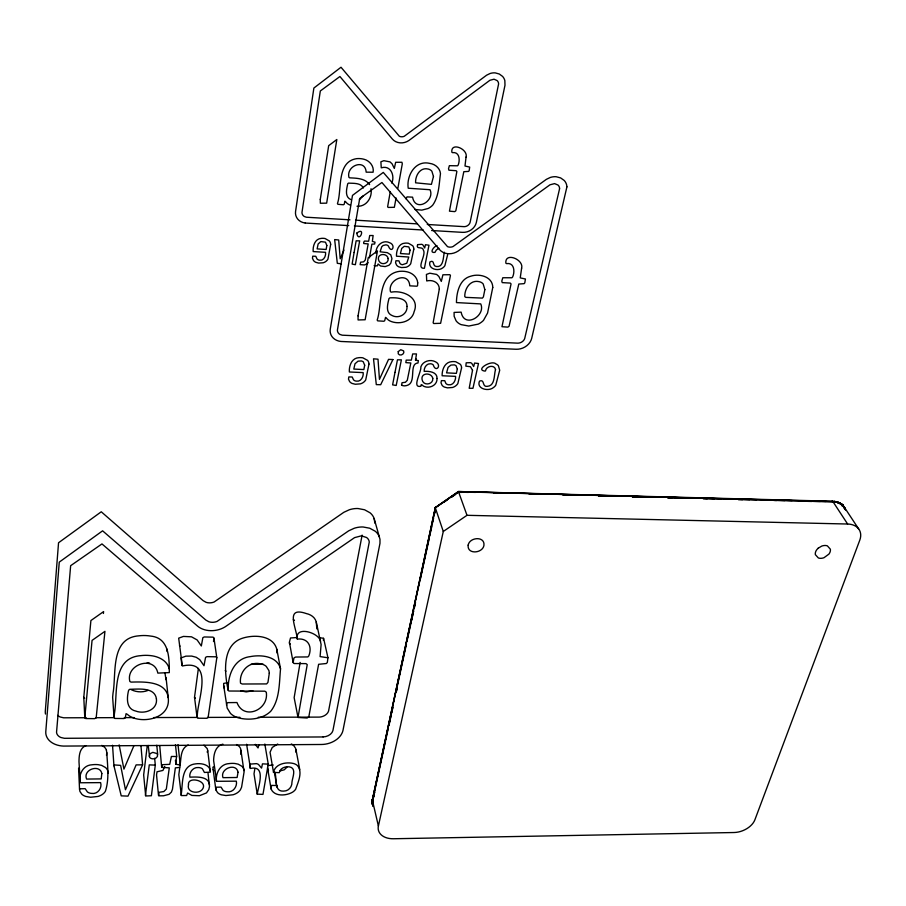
<?xml version="1.0" encoding="UTF-8"?>
<svg xmlns="http://www.w3.org/2000/svg" width="906" height="906" viewBox="0 0 906 906"><rect width="100%" height="100%" fill="white"/><g stroke="black" fill="none" stroke-linecap="round" stroke-linejoin="round"><path stroke-width="1.36" d="M166.058 679.783L164.926 672.909M168.222 697.699C170.724 716.714 147.282 723.294 132.865 717.722A18.845 13.805 -8.1 0 1 127.599 714.528L126.081 713.645L125.266 717.903L123.975 718.537L114.926 718.447L114.054 717.507L112.638 697.235L113.035 693.09C116.478 674.041 110 638.13 138.686 635.842A31.789 23.726 -7.9 0 1 150.589 636.069C169.331 637.824 169.297 657.949 169.309 672.603L157.825 673.101C154.348 654.981 125.458 664.302 129.852 681.482L131.042 682.105C143.363 681.799 166.172 680.802 168.222 697.699L166.058 677.688M436.284 507.19L435.31 507.756L443.283 531.471L378.391 826.023A18.46 12.65 -14.7 0 0 393.351 838.752L733.973 832.523A17.735 11.529 -21.8 0 0 754.902 819.76L859.794 540.123A20.045 14.156 -27.9 0 0 847.62 524.019L832.908 501.562L831.889 501.403M226.602 705.389L226.625 703.305L227.836 702.637L236.976 702.535C243.737 720.814 269.184 709.919 266.273 692.161L264.835 691.176L228.946 691.018L228.233 690.406C224.416 673.396 221.415 643.758 243.793 637.824C255.209 634.608 273.114 635.514 276.817 649.274L280.532 668.855C279.207 682.886 279.875 699.659 270.747 711.255A22.457 16.433 -11.4 0 1 263.487 716.182C255.639 719.579 246.625 719.93 238.391 717.869A21.823 15.968 -11.2 0 1 230.52 713.452L227.18 708.073L223.657 685.468L223.68 683.407L227.451 682.716M113.93 765.785L114.575 764.958L120.623 765.366L125.458 789.738L136.138 764.879L142.604 764.857L127.984 796.125L121.223 795.853L113.93 765.785L112.537 745.264M207.972 772.705L209.49 786.533L208.776 789.59L206.477 792.92L199.411 795.728L191.879 795.423L187.621 793.033L186.625 795.513L181.37 795.57L178.822 774.721L179.716 767.926M106.387 750.1L106.783 752.637C107.474 765.343 109.467 778.933 105.39 791.278A11.937 8.426 -7.2 0 1 102.423 794.369A12.05 8.505 -7.2 0 1 98.018 796.442L90.645 797.235L85.923 796.487A11.812 8.335 -7.1 0 1 81.88 794.279L79.943 791.47L79.524 789.171L80.136 788.798L85.153 788.673L87.372 791.901A6.954 4.915 -7.2 0 0 91.687 793.396C97.791 794.471 102.31 787.88 100.611 782.625L80.249 782.773L78.992 761.72C79.06 755.797 79.434 748.005 86.07 745.593M79.921 782.41C78.629 774.188 83.126 765.06 92.208 764.766A19.026 13.488 -7.2 0 1 98.154 764.675L101.551 765.355L105.481 767.507A12.231 8.686 -7.2 0 1 107.689 770.655L108.086 773.203M373.351 805.876L372.796 804.109M298.006 717.45L307.236 664.585L305.934 663.622L294.122 663.532L293.159 662.569L293.77 658.877L294.156 657.711L295.696 657.043L307.859 656.929L308.833 655.876C312.581 646.137 307.802 637.881 297.327 639.081C296.217 627.178 284.812 606.103 306.33 613.566C310.803 614.472 315.163 617.394 316.262 622.037L321.109 644.551L320.09 656.59L327.949 657.779L327.326 662.445L326.387 663.509L318.618 664.302L308.799 716.873L307.1 718.016L298.006 717.45L294.144 697.643L300.146 662.422M297.327 639.081C294.529 625.287 319.218 632.581 320.554 641.357M406.137 198.901L407.009 196.885L412.57 197.168C415.446 212.853 435.197 200.736 430.01 189.728L408.221 188.221C406.284 175.843 415.31 159.75 429.852 163.42C435.118 164.054 440.022 168.176 440.475 173.646C439.025 184.111 439.036 196.149 432.774 205.062A13.952 12.14 -24.7 0 1 428.13 208.493L421.834 210.124L414.778 209.479M372.853 802.093C370.871 806.261 373.623 791.312 372.615 804.573M203.975 745.208L207.248 748.639L207.757 750.825L207.123 752.093M207.757 750.825L210.328 772.127L204.416 772.467L202.434 768.82A6.478 4.609 -9.8 0 0 198.233 767.541C193.069 766.997 188.89 772.625 189.886 777.144C196.262 776.997 208.55 775.91 209.546 784.924M84.79 717.654L92.061 640.395L104.937 631.346L96.172 717.88L94.598 718.651L85.73 718.56L84.79 717.654L83.782 697.314L90.906 620.542L103.59 611.595L103.409 613.475M178.006 744.653L180.271 765.004L179.83 767.405L175.345 767.88L172.457 789.251L171.381 792.127L169.071 794.324L163.533 795.785L158.788 795.842L158.992 792.32L163.839 791.561L166.33 789.058L169.286 767.858L161.664 767.382L159.762 745.898M158.505 795.479L156.545 774.936L157.032 771.776L162.933 770.44L164.756 766.533M161.664 767.382L162.129 764.698L169.728 764.336L171.393 756.476L176.444 756.476L175.889 764.29L180.271 765.004M277.723 744.019L272.253 747.45L270.056 752.252L273.51 772.399L279.252 772.659C280.033 768.129 285.299 766.182 289.399 766.861C296.953 768.175 292.423 777.427 291.959 782.206C292.162 786.929 288.47 791.187 283.68 791.097C273.453 791.935 277.259 777.824 274.756 772.116M106.512 755.411L106.783 752.637M114.054 717.507L114.462 713.328C117.859 694.019 111.574 657.949 140.509 655.672A32.231 23.862 -8.1 0 1 152.57 655.876C159.728 657.077 167.61 661.267 169.207 668.945M213.952 638.107L216.817 657.767L208.12 717.541L206.794 718.288L197.927 718.22L197.055 717.326L197.338 714.879C197.814 699.602 214.292 658.9 182.333 665.989L178.675 638.164L183.442 636.42L191.506 636.816L197.123 639.93L201.325 645.967L202.865 637.654L204.258 636.963L213.091 637.145L213.952 638.107L213.51 641.527M323.397 640.327L323.499 638.243L319.841 637.779M236.557 744.539L238.822 746.091A11.767 8.437 -10.7 0 1 240.758 749.183L244.088 771.901L241.585 787.212L240.464 789.681A11.642 8.222 -10.7 0 1 237.429 792.727A11.755 8.301 -10.7 0 1 233.046 794.766L225.888 795.536L221.358 794.8A11.529 8.131 -10.6 0 1 217.576 792.625L215.855 789.862L216.194 787.223L221.053 787.11L223.012 790.292A6.784 4.79 -10.7 0 0 227.1 791.765C233.148 792.773 237.519 786.329 236.33 781.165L216.647 781.3L213.623 760.621C213.725 754.052 215.492 745.944 222.887 744.143M295.877 752.15L295.684 748.424L293.612 745.434A11.778 8.426 -12.2 0 0 291.279 743.985M216.341 780.949C215.685 772.795 220.271 763.962 229.218 763.588A18.55 13.148 -10.7 0 1 234.96 763.498L238.21 764.177L241.891 766.283A11.925 8.471 -10.8 0 1 243.839 769.387M246.613 744.256L250.43 768.458C266.341 764.958 258.493 785.898 257.236 794.143L262.966 794.392L268.244 764.143L264.835 744.03M273.51 772.399C275.141 763.758 286.285 761.663 293.623 763.532A11.937 8.46 -12.2 0 1 297.383 765.491C303.023 771.957 298.108 782.127 295.662 789.228A11.54 8.12 -12.1 0 1 292.502 792.206C286.194 795.887 274.405 796.884 271.053 788.922L267.53 767.597M197.055 717.326L194.518 697.269L198.38 668.435M228.233 690.406C227.576 675.751 233.725 658.458 250.328 656.612C261.166 654.506 277.293 656.091 280.532 668.855M154.654 758.311L155.3 765.117L151.393 795.74L145.685 795.989L143.658 774.947L147.248 745.853M149.196 756.329L150.102 753.69L152.797 752.354L157.248 753.645L157.519 756.261C156.217 759.115 151.71 759.806 149.649 757.473L148.21 745.457M145.436 795.525L149.275 764.879L155.3 765.117M372.593 799.171L372.117 801.504L372.864 800.462M181.075 795.219C183.159 784.619 180.328 765.377 195.571 763.871C201.041 763.011 209.626 764.37 210.407 771.131M180.215 764.234C181.189 757.473 180.645 748.209 188.221 745.015M293.159 662.569L289.399 642.15L290.52 637.971L297.1 637.53M240.622 754.154L240.985 750.383M257.236 794.143L254.008 773.86L254.801 769.058M391.777 183.08C395.05 175.775 390.826 164.847 381.256 167.825L380.894 161.8L383.884 160.679L390.022 161.891L392.049 163.771L394.325 168.425L395.662 162.287L401.936 162.276L402.287 163.895L397.881 188.255M369.444 257.938L371.868 244.178L374.631 243.997L375.027 242.185L372.366 241.392L373.125 235.526L369.716 235.515L368.629 241.234L364.439 241.053L363.68 242.4L363.725 243.51L368.176 243.907L365.254 260.033L363.6 261.845L360.588 262.219L360.124 264.631L364.495 264.948L367.224 263.793M390.305 191.551L387.632 206.715L388.108 207.429L394.337 207.315L396.092 197.95M376.081 253.363C375.299 246.104 382.547 239.263 389.569 242.695C396.364 244.948 391.596 254.461 388.38 246.024A4.032 3.477 -21 0 0 385.865 244.869L383.159 245.469L381.732 246.749L380.124 251.777L387.304 252.661L390.78 254.824L391.947 258.686L390.814 263.204L388.957 265.277L385.186 266.579L380.577 266.024L378.085 263.997L377.349 265.866L374.121 265.685M362.117 535.118L328.618 710.802A8.89 6.455 -13.2 0 1 326.602 714.075A8.992 6.523 -13.2 0 1 322.377 716.521A8.89 6.455 -13.2 0 1 318.923 717.11L258.278 717.269M444.416 252.242C442.966 256.998 443.94 267.78 436.148 266.477C432.196 265.979 434.914 259.218 429.886 261.947C427.881 269.082 438.232 271.585 442.785 267.859A7.282 6.183 -23.3 0 0 444.869 265.696L447.643 254.677M258.912 744.721L258.051 747.971L255.243 744.347M435.367 507.315L372.343 799.987A18.143 12.593 -14.7 0 0 373.306 806.453M378.391 826.023L372.355 800.066L435.458 507.235M373.023 797.654L435.412 508.526M373.272 797.495L388.278 728.322M388.776 725.593L390.962 715.887L388.968 725.536M391.46 713.147L392.751 707.586M395.933 692.41L406.454 643.996M406.964 641.255L410.928 623.26M411.437 620.519L413.612 610.825L411.63 620.485M414.121 608.073L415.401 602.524M420.384 579.036L429.116 538.934M429.625 536.171L431.8 526.499M432.309 523.725L433.589 518.198M434.099 515.435L435.378 509.908L434.88 512.683M373.465 797.405L374.654 791.878L373.566 797.371M391.652 713.09L392.842 707.563M396.126 692.365L397.315 686.839L396.228 692.343M414.314 608.051L415.503 602.524M372.4 799.466L372.332 799.896A18.131 12.582 -14.7 0 0 373.295 806.363M133.907 745.717L123.929 769.126L119.15 744.868M343.986 250.113L340.203 258.788L338.697 239.988L334.654 239.58L337.315 263.329L341.426 263.827M363.012 195.979L359.376 199.784M367.734 263.261L368.176 262.604M286.987 767.178L284.178 769.828L280.113 770.893M835.694 502.377L837.155 502.026L458.402 491.55L435.288 507.541M267.791 765.525L273.295 765.038M837.574 502.943L839.126 502.739L836.408 501.856M831.946 501.346L835.026 501.562M847.62 524.019L466.998 515.31L458.47 491.584L435.31 507.756L458.583 491.89L475.457 492.4M443.464 502.479L447.009 500.157M451.584 496.907L458.538 492.139L468.436 492.4M451.686 497.077L455.14 494.71M443.283 531.471L466.998 515.31M79.524 789.171L78.607 768.447L79.207 768.073M213.488 766.861L212.876 767.235L215.855 789.862M834.2 501.482L834.97 501.516M839.386 503.702C841.583 502.422 847.325 508.198 838.401 502.536M437.02 245.707C434.087 246.036 428.561 253.465 434.982 252.378L436.284 250.056L438.878 248.233M147.905 690.451C142.57 692.558 136.308 692.263 131.189 689.647M252.865 690.802L246.149 691.89L240.769 690.825M842.455 505.978C838.831 502.411 846.011 506.918 842.331 505.99M356.998 206.251C366.488 206.908 372.536 197.372 371.03 188.72M323.08 736.952L64.394 738.299L60.962 737.518A9.547 6.908 -6.1 0 1 58.335 735.853A9.445 6.829 -6.1 0 1 56.546 732.207L70.645 565.695L101.97 543.928L197.633 626.171A20.634 15.685 -10.1 0 0 225.186 626.805L354.563 537.632L361.347 535.842L366.534 537.496A9.275 7.191 -15.4 0 1 369.252 542.15L332.91 730.598A9.003 6.478 -13.3 0 1 323.125 736.918M251.087 664.234L263.136 664.211M86.229 717.733L63.669 717.801L60.272 717.008A9.422 6.874 -6 0 1 57.69 715.355M96.104 717.711L114.439 717.654M124.303 717.631L134.179 717.609M153.918 717.552L197.644 717.439M207.508 717.405L239.954 717.314M461.414 492.422L458.595 492.343L458.402 491.516L832.569 501.245M458.436 491.732L832.908 501.562A19.694 14.066 -28.1 0 1 845.468 509.761M493.838 492.864L510.803 493.306M529.183 493.781L546.148 494.223M563.113 494.744L581.482 495.14M598.447 495.661L616.827 496.046M632.365 496.533L650.757 496.93M667.711 497.451L686.102 497.836M703.045 498.368L721.448 498.753M738.379 499.274L756.793 499.67M773.713 500.191L792.138 500.576M807.642 501.063L826.068 501.46M493.872 493.057L503.759 493.306M529.195 493.963L539.093 494.223M563.113 494.835L574.415 495.129M609.749 496.046L598.447 495.854L601.267 496.024M632.354 496.726L645.083 496.952M667.677 497.643L678.99 497.836M714.324 498.742L702.999 498.549L707.224 498.764M738.322 499.466L749.658 499.659M784.981 500.576L773.645 500.372L776.442 500.542M807.552 501.245L820.315 501.482M493.906 493.26L496.737 493.328M563.124 495.038L565.956 495.118M632.343 496.828L636.59 496.941M667.665 497.745L671.901 497.847M738.299 499.568L742.535 499.67M807.518 501.346L811.753 501.46M349.931 219.83L306.33 217.214L304.314 216.489A5.821 5.13 -17.2 0 1 302.355 214.28A5.764 5.074 -17.2 0 1 301.992 212.321L320.328 90.974L339.92 76.512L392.377 139.071A12.616 11.246 -26.4 0 0 408.866 140.532L489.908 80.272L494.042 79.207L497.1 80.566A5.719 5.051 -33.7 0 1 498.583 84.009L470.135 222.219A5.663 4.847 -25.9 0 1 468.753 224.643A5.73 4.904 -25.9 0 1 466.024 226.353A5.663 4.847 -25.9 0 1 463.872 226.636L427.281 224.473M355.548 220.169L417.428 223.884M305.231 223.035L348.765 225.617M354.382 225.945L423.193 230.022M431.618 230.52L462.513 232.355A12.163 10.419 -25.9 0 0 476.352 222.446L504.993 85.221L504.846 80.645A12.446 10.974 -33.7 0 0 502.536 76.376L499.308 74.02L495.356 72.91A12.435 10.974 -33.7 0 0 490.021 73.533L486.624 75.187L404.223 136.308A5.934 5.289 -26.4 0 1 399.331 136.262L341.007 67.248L313.872 88.052L295.56 211.472A12.344 10.883 -17.2 0 0 305.231 223.023M842.795 505.956L841.47 504.619M147.202 662.648L149.581 663.09M834.415 501.392L837.099 501.969M843.962 507.519L845.275 509.546L841.98 504.653M843.214 506.024L844.279 507.62M836.736 501.822L838.979 502.637M836.249 501.924L840.009 503.476M350.475 205.266L348.765 204.484A11.563 10.193 -20.8 0 1 345.764 201.879L344.903 201.155L344.178 204.314L343.363 204.745L337.915 204.314L337.44 203.578C342.151 190.101 336.285 161.653 356.704 158.652A19.706 17.463 -21.5 0 1 363.918 159.241C369.591 160.611 374.257 166.228 373.102 172.231L366.171 172.163C365.333 158.29 346.024 165.651 348.935 177.316L349.614 177.836C356.477 178.188 365.254 178.244 369.591 184.631M293.34 619.727L294.461 620.27M290.214 644.007L289.274 643.056M838.752 502.547L840.802 503.634M101.766 745.378L104.201 746.952A12.061 8.652 -7 0 1 106.387 750.1M350.928 199.626C344.439 196.896 346.613 188.98 347.745 183.748L348.482 183.114C353.442 183.488 360.633 182.582 363.374 187.972M225.956 671.187L225.254 670.576M840.202 503.453L843.124 506.001M83.782 697.314L84.711 698.22M194.518 697.269L195.379 698.164M841.357 504.631L842.569 505.967M216.817 657.767L215.945 656.805L206.998 656.646L205.571 657.337L203.997 665.706L199.75 659.647L196.194 657.269L191.698 656.08L185.889 656.148L181.053 657.915L181.857 665.264M277.077 785.581L271.607 785.366L271.053 788.922M843.826 506.465L858.673 528.934M179.479 645.468L179.943 646.193M268.516 770.678L267.644 768.696M268.244 764.143L262.457 763.849L261.551 768.129L258.527 764.494A7.214 5.13 -11.3 0 0 256.477 763.633L250.237 764.098L250.101 768.152M213.159 769.488L213.827 770.961M844.369 507.654L845.117 509.421M45.504 714.053A19.966 14.564 -6 0 1 45.311 711.119L58.55 542.751L101.257 511.788L203.114 600.644L206.104 602.331A9.558 7.327 -10 0 0 214.133 602.003L343.838 512.298L349.297 509.772A19.864 15.527 -15.3 0 1 358.006 508.526L364.574 509.772L370.044 512.796A19.875 15.538 -15.3 0 1 374.144 518.515L379.988 539.285L379.976 543.328L342.989 730.361A19.354 13.93 -13.3 0 1 321.381 744.483L63.363 746.08A20.249 14.643 -6.1 0 1 45.787 731.629L59.264 562.128L102.605 530.825L205.866 620.089L208.901 621.776A9.694 7.373 -10.1 0 0 217.044 621.437L348.697 530.814L354.246 528.255A20.147 15.629 -15.3 0 1 363.08 526.986L369.739 528.221L375.277 531.256A20.17 15.64 -15.4 0 1 379.421 537.02M374.144 518.526L374.858 523.147M372.853 804.018L372.468 802.456L372.751 804.2M372.219 803.078L372.604 804.766M323.601 638.379L327.949 657.779M223.657 685.468L224.224 688.141M295.956 749.602L299.761 769.658M243.839 769.387L244.065 770.598M78.607 768.447L79.015 770.734M316.262 622.037L316.84 628.877M274.393 772.274L276.953 787.088M276.817 649.274L277.066 653M175.436 744.641L176.772 756.827M175.447 760.225L175.889 764.29M156.783 745.242L157.712 754.743M140.951 745.774L142.604 764.857M372.683 800.564L372.683 802.229M372.525 800.689L372.536 802.376M167.01 649.104L167.078 651.527M832.863 501.494A19.683 14.066 -28.1 0 1 845.411 509.682M472.524 370.26L469.195 388.266L472.966 388.289L478.493 363.51L474.563 363.046L473.668 366.545L471.833 363.442A5.062 4.134 -21.9 0 0 470.486 362.66L466.194 362.808L465.843 366.137L470.44 366.715L472.524 370.26M566.918 186.829L531.675 338.448A13.613 11.11 -24.5 0 1 516.058 349.252L340.894 341.46A13.85 11.676 -17.1 0 1 330.271 329.138L352.491 195.39L383.283 172.412L447.485 246.613A6.67 5.696 -24.6 0 0 452.966 246.591L546.397 179.331L550.236 177.485A13.975 11.835 -30.8 0 1 556.216 176.749L560.61 177.904L564.166 180.419A13.998 11.846 -30.8 0 1 566.658 185.039L566.918 186.829M439.308 289.093L433.136 322.763L433.668 323.521L440.61 323.317L450.441 275.492L449.92 274.699L442.909 274.79L441.301 281.415L438.855 276.443L436.613 274.427L429.784 273.193L426.409 274.45L426.715 280.951C432.581 279.433 439.365 282.4 439.308 289.093M495.537 369.546C493.849 374.937 495.265 385.73 487.394 386.33C481.732 387.338 485.095 378.765 479.467 381.132C476.205 388.923 488.527 391.766 493.396 387.575A8.131 6.58 -22.4 0 0 495.752 385.22L499.704 370.237L498.368 365.662A8.403 6.829 -22.7 0 0 495.91 363.918C491.698 359.58 474.597 369.954 485.027 371.109L485.503 370.916C485.956 366.115 494.517 364.246 495.537 369.546M330.656 244.427L327.938 259.15A7.373 6.387 -17.1 0 1 323.193 262.763L318.618 263.08L315.786 262.31A7.293 6.319 -17 0 1 313.465 260.441L312.457 258.21L312.74 256.171L315.798 256.285L316.953 258.856A4.292 3.726 -17.1 0 0 319.478 260.192C323.906 261.075 326.149 255.752 325.548 252.321L313.182 251.574C312.695 246.206 314.903 238.584 321.505 238.357A11.721 10.193 -17.3 0 1 325.107 238.538L329.388 240.985A7.531 6.557 -17.5 0 1 330.543 243.476L330.656 244.427M368.969 364.076L365.73 379.897A8.245 6.818 -17.1 0 1 363.476 382.332A8.324 6.886 -17.1 0 1 360.328 383.872L355.277 384.246L352.128 383.453A8.165 6.75 -17 0 1 349.569 381.494L348.482 379.116L348.821 376.93L352.219 377.009L353.476 379.75A4.802 3.975 -17 0 0 356.273 381.132C361.075 382.038 363.782 376.432 363.159 372.604L349.376 371.992C348.878 366.013 351.687 357.949 358.855 357.689A13.126 10.883 -17.2 0 1 362.876 357.825L367.61 360.395A8.437 6.999 -17.4 0 1 368.855 363.057L368.969 364.076M466.046 157.112L464.993 166.013L469.682 167.089L469.183 170.645L468.572 171.404L463.815 171.698L455.82 210.826L454.744 211.619L449.455 211.166L456.873 171.472L456.114 170.713L448.934 170.192L448.515 168.776L449.365 165.685L457.541 165.798L458.176 165.051C460.123 160.249 459.659 151.642 452.49 152.627L451.834 152.185C450.678 141.506 468.345 149.173 466.046 157.112M156.421 698.798C157.791 709.885 144.586 714.392 135.855 711.097C125.934 709.013 126.715 697.779 128.652 690.191L129.796 689.273C138.21 689.262 154.62 686.793 156.421 698.798M413.827 249.139L410.746 263.669A7.305 6.251 -21.7 0 1 408.731 265.888A7.373 6.308 -21.7 0 1 405.933 267.281L401.483 267.564L398.731 266.806A7.225 6.183 -21.6 0 1 396.511 264.96L395.582 262.751L395.922 260.747L398.912 260.86L399.965 263.397A4.247 3.635 -21.6 0 0 402.411 264.711L406.794 263.238L408.765 257.021L396.488 256.205C396.216 250.849 398.504 243.397 405.039 243.136A11.619 9.966 -21.9 0 1 408.561 243.306L412.683 245.73A7.463 6.41 -22.1 0 1 413.748 248.199L413.827 249.139M392.921 359.557L380.69 384.71L376.296 384.62L373.51 358.81L378.006 359.195L379.455 379.365L388.549 359.354L392.921 359.557M492.773 287.429L487.564 313.068L483.498 320.373A15.64 13.001 -23.4 0 1 478.255 324.122L468.798 326.035L461.109 324.631A15.187 12.627 -23.3 0 1 456.058 320.769L454.144 316.296L454.087 312.423L461.143 312.151C464.257 329.014 486.137 315.718 480.735 303.906L456.454 302.581C456.533 292.842 459.353 279.071 470.837 276.183C479.387 273.284 492.683 276.636 492.773 287.429M388.142 258.493C388.968 263.68 381.335 265.594 379.116 261.268C375.288 253.691 386.885 252.14 388.142 258.493M417.711 282.876L417.519 285.809L416.76 286.205L409.784 285.832C408.799 270.803 387.541 279.025 390.429 291.619L391.177 292.174C402.706 289.897 420.135 297.406 414.133 311.653C411.902 322.128 398.425 325.084 389.807 320.894A12.967 10.929 -20.1 0 1 386.488 318.131L385.537 317.372L384.676 320.781L383.759 321.245L377.677 320.86L377.168 320.067C382.343 305.152 377.043 274.45 399.421 271.358A22.118 18.754 -20.7 0 1 407.474 271.913C412.626 273.136 417.383 277.361 417.711 282.876M521.607 268.278L520.237 277.893L525.435 278.991L524.801 282.831L524.11 283.657L518.798 284.042L509.07 326.251L507.847 327.123L501.969 326.704L511.063 283.895L510.237 283.08L502.241 282.615L501.788 281.087L502.807 277.746L511.924 277.768L512.649 276.953C515.016 271.743 514.415 262.355 506.567 263.612L505.842 263.148C504.767 251.675 524.144 259.49 521.607 268.278M461.562 367.938L457.847 383.555A8.165 6.648 -20.9 0 1 455.571 385.956A8.245 6.716 -20.9 0 1 452.434 387.485L447.485 387.859L444.427 387.077A8.075 6.58 -20.9 0 1 441.992 385.141L441.007 382.785L441.415 380.633L444.744 380.701L445.865 383.408A4.757 3.873 -20.9 0 0 448.561 384.778C453.328 385.639 455.967 380.146 455.582 376.364L442.128 375.764C441.901 369.818 444.801 361.947 451.879 361.641A12.99 10.612 -21.1 0 1 455.809 361.777L460.35 364.314A8.347 6.829 -21.3 0 1 461.482 366.93L461.562 367.938M101.834 773.554L101.2 778.9L86.602 779.069C82.571 769.522 99.909 763.713 101.834 773.554M468.153 545.152C466.998 554.744 482.547 553.441 483.929 545.457C485.14 535.82 469.501 537.122 468.153 545.152M432.785 378.334C433.51 383.929 425.22 386.035 422.694 381.426C418.821 372.74 431.301 371.698 432.785 378.334M188.505 784.834C186.364 792.478 198.414 794.46 202.242 789.522C209.037 780.689 187.304 775.649 188.505 784.834M437.032 378.481C437.394 385.118 429.897 388.799 424.246 386.5C422.547 386.081 420.95 382.626 420.882 386.228C411.29 388.527 421.641 371.754 420.837 366.896C422.83 361.098 430.407 358.946 435.548 361.834C442.388 365.254 435.695 373.136 433.283 364.971A4.519 3.715 -20.3 0 0 430.509 363.77C426.454 363.34 423.849 367.995 424.167 371.358C428.9 371.03 437.451 371.879 437.032 378.481M269.297 673.249L267.961 682.343L266.636 683.917L242.219 684.007L240.52 683.203C239.025 672.003 248.414 661.437 259.863 663.713A12.333 9.128 -11.5 0 1 266.194 666.34L268.946 670.61L269.297 673.249M559.568 188.765L524.755 338.289A6.331 5.176 -24.5 0 1 523.17 340.905A6.41 5.232 -24.5 0 1 517.632 343.148L342.208 335.186L339.965 334.427A6.535 5.504 -17.1 0 1 337.802 332.083A6.455 5.447 -17.1 0 1 337.428 329.977L359.705 198.482L381.913 182.514L439.659 249.739A14.19 12.118 -24.6 0 0 458.074 251.098L549.965 184.813L554.597 183.601L557.994 185.051A6.433 5.447 -30.8 0 1 559.568 188.765M407.02 306.421C407.587 314.156 398.912 318.969 392.298 315.639C385.118 312.842 387.632 304.167 388.991 298.572L389.818 297.87C395.865 297.53 407.281 297.712 407.02 306.421M238.029 772.24L237.112 777.495L222.989 777.665C219.66 768.605 236.341 762.342 238.029 772.24M326.828 245.447L326.126 249.49L317.123 248.89L318.131 243.986L320.803 241.585L325.458 242.162L326.828 245.447M320.282 199.422L320.35 203.25L326.658 203.148L336.828 139.524L328.674 145.662L320.282 199.422M417.621 244.631C415.605 249.988 422.728 245.843 423.419 250.147C426.533 255.299 415.605 268.923 424.416 268.278L428.98 245.198L425.435 244.722L424.688 247.972L423 245.05A4.53 3.873 -22.8 0 0 421.766 244.314L417.621 244.631M364.688 365.22L363.85 369.569L353.804 369.059L355.005 363.77L358.029 361.166L361.528 360.962L363.215 361.721L364.688 365.22M433.476 176.5L431.415 184.36L415.594 182.819C415.163 175.821 420.067 166.976 428.153 169.037A7.633 6.682 -25.7 0 1 431.879 171.234L433.476 176.5M401.551 384.971C403.147 386.681 408.119 385.786 409.999 383.725C415.118 378.323 409.671 363.408 418.006 362.989L418.346 360.554L415.548 360.294L415.82 358.663L415.514 360.226L416.477 353.929L412.672 353.952L411.358 360.112L406.182 360.135L405.854 362.627L410.814 362.978L407.281 380.305L405.412 382.275L402.06 382.717L401.551 384.971M358.063 315.832L358.074 319.954L365.129 319.761L377.474 250.939L368.244 257.689L358.063 315.832M410.044 250.135L409.24 254.133L400.429 253.555L401.709 248.425L404.257 246.33L408.799 246.896L410.044 250.135M356.749 233.136C358.969 244.326 366.443 225.741 356.749 233.136M354.099 252.502L352.128 264.11L355.367 264.711L359.659 240.86L356.137 240.803L354.099 252.502M484.857 289.614L483.396 296.885L482.4 298.108L465.877 297.372L464.778 296.67C464.495 288.844 470.237 279.546 479.07 281.641A8.562 7.169 -24.2 0 1 483.181 283.963L484.857 289.614M457.326 369.07L456.352 373.363L446.556 372.864L448.085 367.36L450.95 365.073L454.382 364.869L456.001 365.616L457.326 369.07M398.255 351.596L398.232 353.782C399.942 356.704 405.084 354.065 403.657 350.916L400.735 349.716L398.255 351.596M394.982 372.4L392.604 384.869L396.194 385.469L401.381 359.841L397.451 359.829L394.982 372.4M818.141 548.243L816.759 549.738A8.528 6.025 -27.4 0 0 815.366 554.653L818.356 557.96A7.735 5.47 -27.3 0 0 823.973 557.722L828.933 554.098A8.528 6.025 -27.3 0 0 830.349 549.183L827.371 545.865A7.735 5.47 -27.4 0 0 821.742 546.091L818.141 548.243"/></g></svg>
